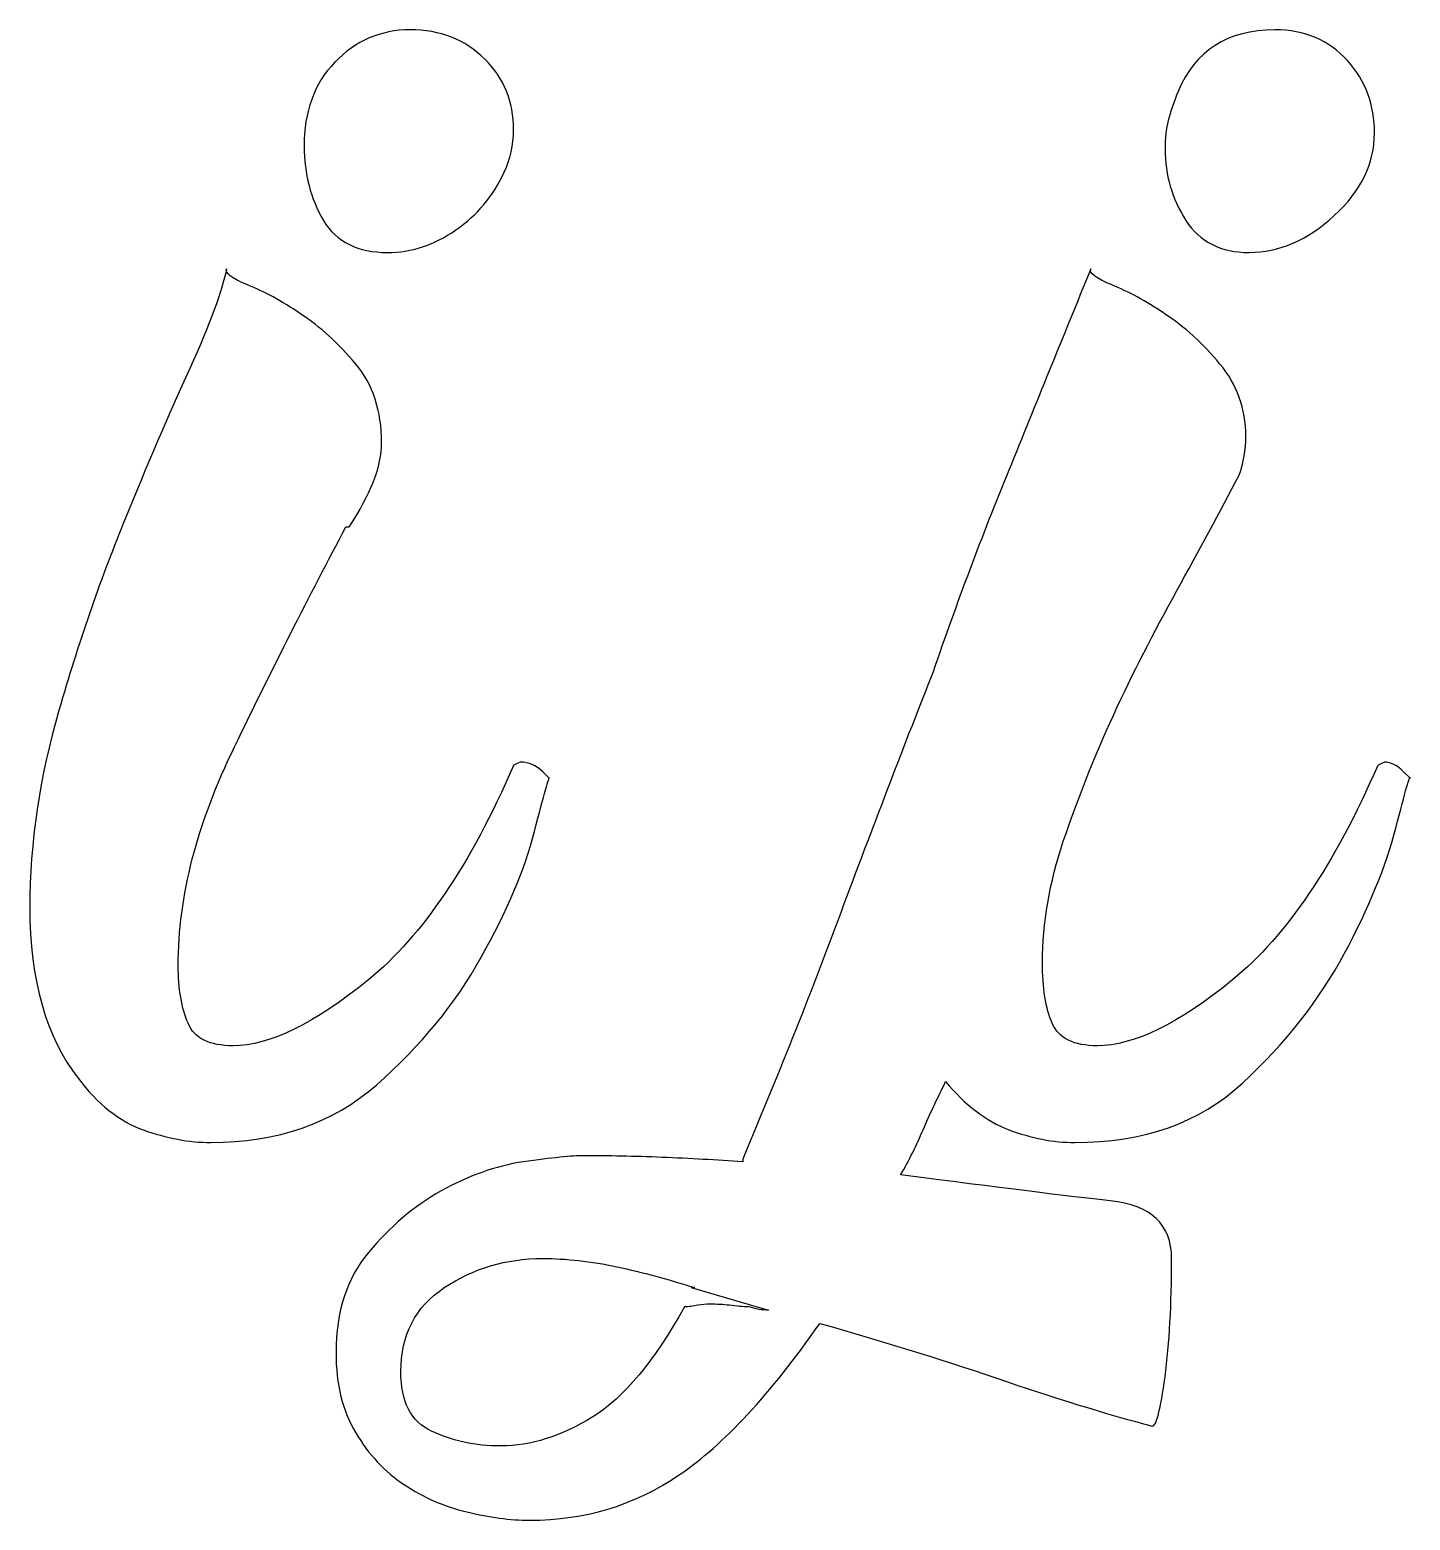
# Model space of a CAD drawing. Header units: centimetres. Extents: x -9.9 to 9.3, y -14 to 14.4.
# Drawn here: x 6.728 to 9.239, y -6.644 to -3.933 of the extents above; entities that cross this region are included whole.
import ezdxf

# ---------------------------------------------------------------- set-up
doc = ezdxf.new("R2010")
doc.units = ezdxf.units.CM
doc.header["$MEASUREMENT"] = 0
doc.layers.add('Layer 1', color=7, linetype='Continuous')

msp = doc.modelspace()

# ---------------------------------------------------------------- linework, layer by layer
at = {"layer": 'Layer 1', "color": 250}
for points, knots in [([(7.591, -4.192), (7.571, -4.235), (7.542, -4.27), (7.503, -4.297), (7.503, -4.297), (7.463, -4.325), (7.422, -4.338), (7.379, -4.338), (7.379, -4.338), (7.325, -4.338), (7.286, -4.319), (7.262, -4.28), (7.262, -4.28), (7.239, -4.24), (7.227, -4.195), (7.227, -4.145), (7.227, -4.145), (7.227, -4.082), (7.245, -4.031), (7.283, -3.992), (7.283, -3.992), (7.32, -3.953), (7.366, -3.933), (7.42, -3.933), (7.42, -3.933), (7.475, -3.933), (7.52, -3.951), (7.555, -3.986), (7.555, -3.986), (7.591, -4.021), (7.608, -4.064), (7.608, -4.115), (7.608, -4.115), (7.608, -4.143), (7.602, -4.168), (7.591, -4.192)], [0, 0, 0, 0, 0.1, 0.1, 0.1, 0.1, 0.2, 0.2, 0.2, 0.2, 0.3, 0.3, 0.3, 0.3, 0.4, 0.4, 0.4, 0.4, 0.5, 0.5, 0.5, 0.5, 0.6, 0.6, 0.6, 0.6, 0.7, 0.7, 0.7, 0.7, 0.8, 0.8, 0.8, 0.8, 1, 1, 1, 1]), ([(8.817, -4.045), (8.848, -3.971), (8.906, -3.933), (8.993, -3.933), (8.993, -3.933), (9.047, -3.933), (9.091, -3.952), (9.125, -3.989), (9.125, -3.989), (9.158, -4.026), (9.174, -4.07), (9.174, -4.121), (9.174, -4.121), (9.174, -4.176), (9.15, -4.226), (9.101, -4.271), (9.101, -4.271), (9.052, -4.316), (9, -4.338), (8.946, -4.338), (8.946, -4.338), (8.895, -4.338), (8.857, -4.319), (8.831, -4.28), (8.831, -4.28), (8.806, -4.24), (8.793, -4.197), (8.793, -4.15), (8.793, -4.15), (8.793, -4.131), (8.795, -4.113), (8.799, -4.098), (8.799, -4.098), (8.803, -4.082), (8.809, -4.064), (8.817, -4.045)], [0, 0, 0, 0, 0.1, 0.1, 0.1, 0.1, 0.2, 0.2, 0.2, 0.2, 0.3, 0.3, 0.3, 0.3, 0.4, 0.4, 0.4, 0.4, 0.5, 0.5, 0.5, 0.5, 0.6, 0.6, 0.6, 0.6, 0.7, 0.7, 0.7, 0.7, 0.8, 0.8, 0.8, 0.8, 1, 1, 1, 1]), ([(6.816, -5.84), (6.758, -5.766), (6.728, -5.662), (6.728, -5.529), (6.728, -5.529), (6.728, -5.412), (6.746, -5.292), (6.781, -5.171), (6.781, -5.171), (6.816, -5.05), (6.855, -4.937), (6.898, -4.831), (6.898, -4.831), (6.941, -4.725), (6.981, -4.632), (7.019, -4.549), (7.019, -4.549), (7.056, -4.467), (7.078, -4.407), (7.086, -4.368), (7.086, -4.368), (7.082, -4.375), (7.095, -4.385), (7.124, -4.397), (7.124, -4.397), (7.154, -4.409), (7.186, -4.426), (7.221, -4.45), (7.221, -4.45), (7.256, -4.473), (7.289, -4.503), (7.321, -4.541), (7.321, -4.541), (7.352, -4.578), (7.368, -4.626), (7.368, -4.684), (7.368, -4.684), (7.368, -4.727), (7.348, -4.778), (7.309, -4.837), (7.309, -4.837), (7.309, -4.837), (7.303, -4.837), (7.303, -4.837), (7.303, -4.837), (7.237, -4.962), (7.169, -5.095), (7.101, -5.236), (7.101, -5.236), (7.032, -5.377), (6.998, -5.509), (6.998, -5.635), (6.998, -5.635), (6.998, -5.678), (7.004, -5.713), (7.016, -5.74), (7.016, -5.74), (7.027, -5.768), (7.055, -5.781), (7.098, -5.781), (7.098, -5.781), (7.164, -5.781), (7.246, -5.741), (7.344, -5.661), (7.344, -5.661), (7.442, -5.581), (7.53, -5.451), (7.608, -5.271), (7.608, -5.271), (7.608, -5.271), (7.612, -5.269), (7.62, -5.265), (7.62, -5.265), (7.636, -5.265), (7.649, -5.271), (7.661, -5.283), (7.661, -5.283), (7.661, -5.283), (7.673, -5.294), (7.673, -5.294), (7.673, -5.294), (7.673, -5.29), (7.664, -5.323), (7.646, -5.391), (7.646, -5.391), (7.629, -5.46), (7.596, -5.536), (7.549, -5.62), (7.549, -5.62), (7.503, -5.704), (7.439, -5.781), (7.359, -5.852), (7.359, -5.852), (7.279, -5.922), (7.178, -5.957), (7.057, -5.957), (7.057, -5.957), (7.018, -5.957), (6.977, -5.949), (6.934, -5.934), (6.934, -5.934), (6.891, -5.918), (6.851, -5.887), (6.816, -5.84)], [0, 0, 0, 0, 0.037037, 0.037037, 0.037037, 0.037037, 0.074074, 0.074074, 0.074074, 0.074074, 0.111111, 0.111111, 0.111111, 0.111111, 0.148148, 0.148148, 0.148148, 0.148148, 0.185185, 0.185185, 0.185185, 0.185185, 0.222222, 0.222222, 0.222222, 0.222222, 0.259259, 0.259259, 0.259259, 0.259259, 0.296296, 0.296296, 0.296296, 0.296296, 0.333333, 0.333333, 0.333333, 0.333333, 0.37037, 0.37037, 0.37037, 0.37037, 0.407407, 0.407407, 0.407407, 0.407407, 0.444444, 0.444444, 0.444444, 0.444444, 0.481481, 0.481481, 0.481481, 0.481481, 0.518519, 0.518519, 0.518519, 0.518519, 0.555556, 0.555556, 0.555556, 0.555556, 0.592593, 0.592593, 0.592593, 0.592593, 0.62963, 0.62963, 0.62963, 0.62963, 0.666667, 0.666667, 0.666667, 0.666667, 0.703704, 0.703704, 0.703704, 0.703704, 0.740741, 0.740741, 0.740741, 0.740741, 0.777778, 0.777778, 0.777778, 0.777778, 0.814815, 0.814815, 0.814815, 0.814815, 0.851852, 0.851852, 0.851852, 0.851852, 0.888889, 0.888889, 0.888889, 0.888889, 0.925926, 0.925926, 0.925926, 0.925926, 1, 1, 1, 1]), ([(8.371, -5.101), (8.414, -4.976), (8.46, -4.853), (8.509, -4.734), (8.509, -4.734), (8.557, -4.615), (8.607, -4.493), (8.658, -4.368), (8.658, -4.368), (8.654, -4.375), (8.667, -4.385), (8.696, -4.397), (8.696, -4.397), (8.726, -4.409), (8.758, -4.426), (8.793, -4.45), (8.793, -4.45), (8.828, -4.473), (8.862, -4.503), (8.893, -4.541), (8.893, -4.541), (8.924, -4.578), (8.94, -4.622), (8.94, -4.673), (8.94, -4.673), (8.94, -4.696), (8.936, -4.72), (8.928, -4.743), (8.928, -4.743), (8.893, -4.809), (8.855, -4.88), (8.814, -4.954), (8.814, -4.954), (8.773, -5.028), (8.734, -5.104), (8.699, -5.18), (8.699, -5.18), (8.664, -5.256), (8.634, -5.333), (8.608, -5.409), (8.608, -5.409), (8.583, -5.485), (8.57, -5.558), (8.57, -5.629), (8.57, -5.629), (8.57, -5.676), (8.576, -5.713), (8.588, -5.74), (8.588, -5.74), (8.6, -5.768), (8.627, -5.781), (8.67, -5.781), (8.67, -5.781), (8.736, -5.781), (8.819, -5.741), (8.916, -5.661), (8.916, -5.661), (9.014, -5.581), (9.102, -5.451), (9.18, -5.271), (9.18, -5.271), (9.18, -5.271), (9.184, -5.269), (9.192, -5.265), (9.192, -5.265), (9.204, -5.265), (9.215, -5.271), (9.227, -5.283), (9.227, -5.283), (9.227, -5.283), (9.239, -5.294), (9.239, -5.294), (9.239, -5.294), (9.239, -5.287), (9.23, -5.317), (9.213, -5.385), (9.213, -5.385), (9.195, -5.454), (9.164, -5.53), (9.119, -5.614), (9.119, -5.614), (9.074, -5.698), (9.012, -5.776), (8.934, -5.849), (8.934, -5.849), (8.856, -5.921), (8.754, -5.957), (8.629, -5.957), (8.629, -5.957), (8.59, -5.957), (8.55, -5.949), (8.509, -5.934), (8.509, -5.934), (8.468, -5.918), (8.429, -5.889), (8.394, -5.846), (8.394, -5.846), (8.379, -5.877), (8.365, -5.906), (8.353, -5.934), (8.353, -5.934), (8.341, -5.961), (8.328, -5.989), (8.312, -6.016), (8.312, -6.016), (8.492, -6.039), (8.619, -6.055), (8.693, -6.063), (8.693, -6.063), (8.768, -6.071), (8.805, -6.106), (8.805, -6.168), (8.805, -6.168), (8.805, -6.251), (8.801, -6.322), (8.793, -6.383), (8.793, -6.383), (8.785, -6.443), (8.777, -6.473), (8.77, -6.473), (8.77, -6.473), (8.684, -6.45), (8.589, -6.421), (8.485, -6.385), (8.485, -6.385), (8.381, -6.35), (8.275, -6.317), (8.165, -6.286), (8.165, -6.286), (8.075, -6.415), (7.99, -6.507), (7.91, -6.561), (7.91, -6.561), (7.83, -6.616), (7.739, -6.644), (7.637, -6.644), (7.637, -6.644), (7.602, -6.644), (7.564, -6.639), (7.523, -6.629), (7.523, -6.629), (7.482, -6.619), (7.444, -6.603), (7.409, -6.579), (7.409, -6.579), (7.373, -6.556), (7.344, -6.524), (7.321, -6.485), (7.321, -6.485), (7.297, -6.446), (7.285, -6.397), (7.285, -6.339), (7.285, -6.339), (7.285, -6.264), (7.305, -6.204), (7.344, -6.157), (7.344, -6.157), (7.383, -6.11), (7.427, -6.073), (7.476, -6.045), (7.476, -6.045), (7.525, -6.018), (7.575, -6), (7.626, -5.992), (7.626, -5.992), (7.677, -5.985), (7.714, -5.981), (7.737, -5.981), (7.737, -5.981), (7.78, -5.981), (7.827, -5.982), (7.878, -5.984), (7.878, -5.984), (7.929, -5.986), (7.978, -5.989), (8.025, -5.992), (8.025, -5.992), (8.025, -5.992), (8.025, -5.987), (8.025, -5.987), (8.025, -5.987), (8.091, -5.83), (8.153, -5.676), (8.209, -5.523), (8.209, -5.523), (8.266, -5.371), (8.32, -5.23), (8.371, -5.101)], [0, 0, 0, 0, 0.020833, 0.020833, 0.020833, 0.020833, 0.041667, 0.041667, 0.041667, 0.041667, 0.0625, 0.0625, 0.0625, 0.0625, 0.083333, 0.083333, 0.083333, 0.083333, 0.104167, 0.104167, 0.104167, 0.104167, 0.125, 0.125, 0.125, 0.125, 0.145833, 0.145833, 0.145833, 0.145833, 0.166667, 0.166667, 0.166667, 0.166667, 0.1875, 0.1875, 0.1875, 0.1875, 0.208333, 0.208333, 0.208333, 0.208333, 0.229167, 0.229167, 0.229167, 0.229167, 0.25, 0.25, 0.25, 0.25, 0.270833, 0.270833, 0.270833, 0.270833, 0.291667, 0.291667, 0.291667, 0.291667, 0.3125, 0.3125, 0.3125, 0.3125, 0.333333, 0.333333, 0.333333, 0.333333, 0.354167, 0.354167, 0.354167, 0.354167, 0.375, 0.375, 0.375, 0.375, 0.395833, 0.395833, 0.395833, 0.395833, 0.416667, 0.416667, 0.416667, 0.416667, 0.4375, 0.4375, 0.4375, 0.4375, 0.458333, 0.458333, 0.458333, 0.458333, 0.479167, 0.479167, 0.479167, 0.479167, 0.5, 0.5, 0.5, 0.5, 0.520833, 0.520833, 0.520833, 0.520833, 0.541667, 0.541667, 0.541667, 0.541667, 0.5625, 0.5625, 0.5625, 0.5625, 0.583333, 0.583333, 0.583333, 0.583333, 0.604167, 0.604167, 0.604167, 0.604167, 0.625, 0.625, 0.625, 0.625, 0.645833, 0.645833, 0.645833, 0.645833, 0.666667, 0.666667, 0.666667, 0.666667, 0.6875, 0.6875, 0.6875, 0.6875, 0.708333, 0.708333, 0.708333, 0.708333, 0.729167, 0.729167, 0.729167, 0.729167, 0.75, 0.75, 0.75, 0.75, 0.770833, 0.770833, 0.770833, 0.770833, 0.791667, 0.791667, 0.791667, 0.791667, 0.8125, 0.8125, 0.8125, 0.8125, 0.833333, 0.833333, 0.833333, 0.833333, 0.854167, 0.854167, 0.854167, 0.854167, 0.875, 0.875, 0.875, 0.875, 0.895833, 0.895833, 0.895833, 0.895833, 0.916667, 0.916667, 0.916667, 0.916667, 0.9375, 0.9375, 0.9375, 0.9375, 0.958333, 0.958333, 0.958333, 0.958333, 1, 1, 1, 1]), ([(7.919, -6.256), (7.927, -6.256), (7.935, -6.255), (7.943, -6.253), (7.943, -6.253), (7.95, -6.252), (7.958, -6.251), (7.966, -6.251), (7.966, -6.251), (7.978, -6.251), (7.989, -6.252), (8.001, -6.253), (8.001, -6.253), (8.013, -6.255), (8.025, -6.256), (8.036, -6.256), (8.036, -6.256), (8.048, -6.26), (8.06, -6.262), (8.072, -6.262), (8.072, -6.262), (8.072, -6.262), (7.931, -6.221), (7.931, -6.221), (7.931, -6.221), (7.931, -6.221), (7.937, -6.221), (7.937, -6.221), (7.937, -6.221), (7.89, -6.206), (7.843, -6.193), (7.796, -6.183), (7.796, -6.183), (7.749, -6.173), (7.704, -6.168), (7.661, -6.168), (7.661, -6.168), (7.594, -6.168), (7.535, -6.186), (7.482, -6.221), (7.482, -6.221), (7.429, -6.256), (7.403, -6.307), (7.403, -6.374), (7.403, -6.374), (7.403, -6.428), (7.421, -6.465), (7.459, -6.482), (7.459, -6.482), (7.496, -6.5), (7.538, -6.509), (7.585, -6.509), (7.585, -6.509), (7.639, -6.509), (7.695, -6.491), (7.752, -6.456), (7.752, -6.456), (7.809, -6.421), (7.864, -6.354), (7.919, -6.256)], [0, 0, 0, 0, 0.0625, 0.0625, 0.0625, 0.0625, 0.125, 0.125, 0.125, 0.125, 0.1875, 0.1875, 0.1875, 0.1875, 0.25, 0.25, 0.25, 0.25, 0.3125, 0.3125, 0.3125, 0.3125, 0.375, 0.375, 0.375, 0.375, 0.4375, 0.4375, 0.4375, 0.4375, 0.5, 0.5, 0.5, 0.5, 0.5625, 0.5625, 0.5625, 0.5625, 0.625, 0.625, 0.625, 0.625, 0.6875, 0.6875, 0.6875, 0.6875, 0.75, 0.75, 0.75, 0.75, 0.8125, 0.8125, 0.8125, 0.8125, 0.875, 0.875, 0.875, 0.875, 1, 1, 1, 1])]:
    msp.add_open_spline(points, degree=3, knots=knots, dxfattribs=at)

doc.saveas('drawing.dxf')
